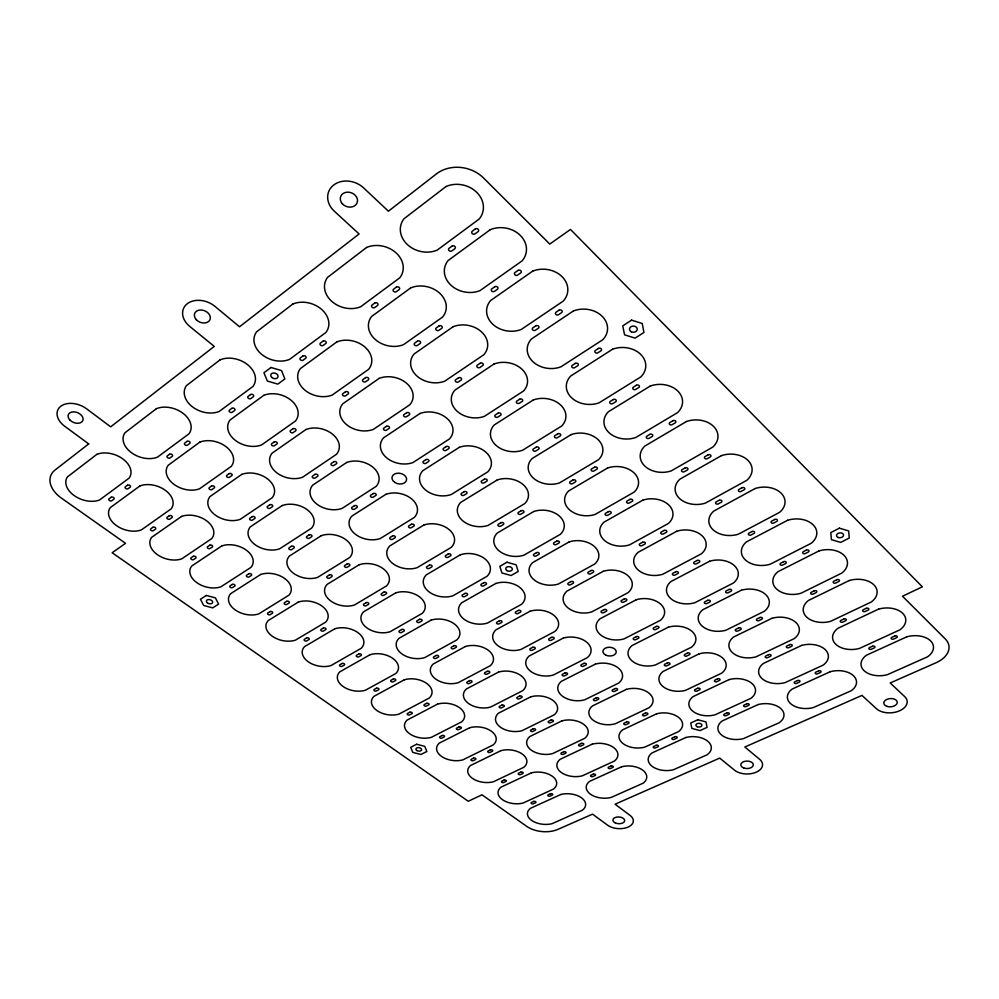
<?xml version="1.0" encoding="UTF-8"?>
<svg xmlns="http://www.w3.org/2000/svg" width="999" height="999" viewBox="0 0 999 999"><rect width="100%" height="100%" fill="white"/><g stroke="black" fill="none" stroke-linecap="round" stroke-linejoin="round"><path stroke-width="1.5" d="M88.699 443.906L55.082 470.005A28.309 18.519 20.3 0 0 61.289 498.014L125.512 543.319L112.163 552.747L468.269 801.273L481.98 794.804L526.823 826.435A22.228 12.762 4.9 0 0 557.892 829.395L592.544 814.135L607.604 825.186A14.548 8.354 3.2 0 0 628.009 827.11A14.548 8.354 3.2 0 0 630.107 815.446L615.072 804.207L719.705 758.091L734.577 770.217A15.485 9.241 -0.1 0 0 756.156 772.215A15.485 9.241 -0.1 0 0 759.677 759.352L744.842 747.015L861.962 695.404L876.523 708.766A16.671 10.202 -4.2 0 0 899.425 710.863A16.671 10.202 -4.2 0 0 904.669 696.578L890.196 682.966L936.026 662.762A26.861 16.946 -5.8 0 0 945.241 638.885L902.497 596.216L922.352 586.838L570.491 229.445L549.75 244.068L483.628 178.072A33.329 28.434 14 0 0 436.376 173.938L388.399 211.201L363.648 187.924A21.691 17.945 21 0 0 333.491 185.19A21.691 17.945 21 0 0 334.378 211.264L359.091 233.953L239.523 326.785L215.022 306.418A20.405 15.222 22.1 0 0 187.113 303.846A20.405 15.222 22.1 0 0 189.835 326.498L214.273 346.403L110.689 426.835L86.601 408.816A19.281 13.062 22.1 0 0 60.614 406.393A19.281 13.062 22.1 0 0 64.71 426.273L88.699 443.906M96.816 454.37L67.37 476.96A21.316 13.986 20.1 0 0 74.126 495.541A21.316 13.986 20.1 0 0 99.563 499.987L129.158 478.084A21.541 14.398 20 0 0 122.79 458.878A21.541 14.398 20 0 0 96.816 454.37M156.368 408.691L124.925 432.804A21.878 15.01 19.9 0 0 131.206 452.522A21.878 15.01 19.9 0 0 157.417 457.18L188.998 433.803A22.128 15.472 19.7 0 0 183.154 413.399A22.128 15.472 19.7 0 0 156.368 408.691M220.067 359.84L186.426 385.639A22.477 16.146 19.5 0 0 192.145 406.618A22.477 16.146 19.5 0 0 219.168 411.476L252.922 386.488A22.752 16.658 19.2 0 0 247.702 364.76A22.752 16.658 19.2 0 0 220.067 359.84M292.807 304.046L256.556 331.855A23.177 17.495 18.7 0 0 261.588 354.295A23.177 17.495 18.7 0 0 289.523 359.403L325.861 332.505A23.464 18.069 18.3 0 0 321.416 309.215A23.464 18.069 18.3 0 0 292.807 304.046M366.533 247.49L327.547 277.397A23.876 18.919 17.5 0 0 331.805 301.386A23.876 18.919 17.5 0 0 360.676 306.743L399.725 277.847A24.188 19.555 16.7 0 0 396.116 252.922A24.188 19.555 16.7 0 0 366.533 247.49M446.004 186.538L403.958 218.793A24.638 20.492 15.2 0 0 407.305 244.493A24.638 20.492 15.2 0 0 437.175 250.125L479.233 218.993A24.987 21.204 13.7 0 0 476.635 192.245A24.987 21.204 13.7 0 0 446.004 186.538M271.016 367.482L263.923 372.739L267.357 381.044L277.797 384.116L284.89 378.933L281.543 370.592L271.016 367.482M111.139 497.302L109.116 498.788A1.736 1.136 19.2 0 0 109.44 500.499A1.736 1.136 19.2 0 0 111.788 500.711L113.811 499.225A1.736 1.136 19.2 0 0 113.486 497.514A1.736 1.136 19.2 0 0 111.139 497.302M127.522 485.227L125.462 486.75A1.748 1.161 19.1 0 0 125.762 488.486A1.748 1.161 19.1 0 0 128.134 488.698L130.195 487.187A1.748 1.161 19.1 0 0 129.895 485.452A1.748 1.161 19.1 0 0 127.522 485.227M169.53 454.283L167.357 455.869A1.773 1.224 18.9 0 0 167.632 457.679A1.773 1.224 18.9 0 0 170.055 457.904L172.215 456.318A1.773 1.224 18.9 0 0 171.953 454.495A1.773 1.224 18.9 0 0 169.53 454.283M187 441.396L184.803 443.019A1.786 1.249 18.8 0 0 185.052 444.867A1.786 1.249 18.8 0 0 187.5 445.092L189.698 443.469A1.798 1.249 18.7 0 0 189.46 441.62A1.798 1.249 18.7 0 0 187 441.396M231.855 408.354L229.545 410.052A1.823 1.311 18.3 0 0 229.758 411.975A1.823 1.311 18.3 0 0 232.268 412.2L234.578 410.502A1.823 1.311 18.3 0 0 234.378 408.579A1.823 1.311 18.3 0 0 231.855 408.354M250.537 394.58L248.189 396.316A1.836 1.336 18.1 0 0 248.376 398.276A1.836 1.336 18.1 0 0 250.911 398.514L253.259 396.778A1.848 1.349 18.1 0 0 253.084 394.817A1.848 1.349 18.1 0 0 250.537 394.58M302.897 356.006L300.412 357.842A1.886 1.424 17.3 0 0 300.537 359.902A1.886 1.424 17.3 0 0 303.147 360.139L305.632 358.304A1.886 1.424 17.3 0 0 305.507 356.243A1.886 1.424 17.3 0 0 302.897 356.006M323.002 341.196L320.467 343.057A1.898 1.449 16.9 0 0 320.567 345.154A1.898 1.449 16.9 0 0 323.201 345.392L325.736 343.531A1.898 1.461 16.9 0 0 325.637 341.433A1.898 1.461 16.9 0 0 323.002 341.196M374.737 303.072L372.078 305.032A1.936 1.536 15.7 0 0 372.115 307.242A1.936 1.536 15.7 0 0 374.812 307.48L377.485 305.519A1.936 1.536 15.7 0 0 377.447 303.309A1.936 1.536 15.7 0 0 374.737 303.072M396.353 287.15L393.618 289.161A1.961 1.573 15.1 0 0 393.631 291.408A1.961 1.573 15.1 0 0 396.366 291.646L399.088 289.648A1.961 1.573 15 0 0 399.088 287.387A1.961 1.573 15 0 0 396.353 287.15M452.01 246.141L449.138 248.252A1.998 1.661 13 0 0 449.075 250.612A1.998 1.661 13 0 0 451.885 250.861L454.757 248.751A2.01 1.661 12.9 0 0 454.82 246.391A2.01 1.661 12.9 0 0 452.01 246.141M475.287 228.996L472.34 231.156A2.023 1.698 11.9 0 0 472.252 233.566A2.023 1.698 11.9 0 0 475.087 233.816L478.034 231.656A2.023 1.698 11.7 0 0 478.121 229.246A2.023 1.698 11.7 0 0 475.287 228.996M139.897 485.951L110.252 507.642A20.792 13.611 18.4 0 0 116.396 525.561A20.792 13.611 18.4 0 0 141.371 529.907L171.141 508.866A21.016 14.011 18.3 0 0 165.384 490.347A21.016 14.011 18.3 0 0 139.897 485.951M199.812 442.132L168.194 465.259A21.341 14.598 18 0 0 173.851 484.253A21.341 14.598 18 0 0 199.563 488.786L231.293 466.358A21.591 15.035 17.7 0 0 226.074 446.715A21.591 15.035 17.7 0 0 199.812 442.132M263.811 395.317L230.02 420.03A21.928 15.672 17.3 0 0 235.115 440.209A21.928 15.672 17.3 0 0 261.601 444.942L295.492 421.004A22.19 16.159 16.9 0 0 290.896 400.099A22.19 16.159 16.9 0 0 263.811 395.317M336.813 341.933L300.449 368.519A22.602 16.946 16.1 0 0 304.832 390.085A22.602 16.946 16.1 0 0 332.205 395.055L368.631 369.318A22.877 17.495 15.4 0 0 364.822 346.953A22.877 17.495 15.4 0 0 336.813 341.933M410.701 287.887L371.64 316.458A23.289 18.282 14.3 0 0 375.237 339.46A23.289 18.282 14.3 0 0 403.509 344.667L442.582 317.058A23.601 18.881 13.2 0 0 439.647 293.157A23.601 18.881 13.2 0 0 410.701 287.887M490.222 229.72L448.151 260.489A24.063 19.743 11.3 0 0 450.849 285.102A24.063 19.743 11.3 0 0 480.057 290.584L522.102 260.876A24.413 20.405 9.5 0 0 520.167 235.264A24.413 20.405 9.5 0 0 490.222 229.72M152.847 527.335L150.812 528.771A1.686 1.111 17.6 0 0 151.086 530.407A1.686 1.111 17.6 0 0 153.396 530.619L155.432 529.195A1.686 1.111 17.6 0 0 155.17 527.547A1.686 1.111 17.6 0 0 152.847 527.335M169.331 515.734L167.258 517.195A1.698 1.124 17.5 0 0 167.52 518.868A1.698 1.124 17.5 0 0 169.842 519.08L171.928 517.632A1.698 1.136 17.5 0 0 171.666 515.946A1.698 1.136 17.5 0 0 169.331 515.734M211.563 486.026L209.39 487.549A1.736 1.186 17 0 0 209.615 489.298A1.736 1.186 17 0 0 212 489.51L214.173 487.987A1.736 1.186 17 0 0 213.961 486.238A1.736 1.186 17 0 0 211.563 486.026M229.133 473.663L226.91 475.224A1.748 1.211 16.8 0 0 227.11 476.998A1.748 1.211 16.8 0 0 229.52 477.21L231.743 475.661A1.748 1.211 16.8 0 0 231.543 473.888A1.748 1.211 16.8 0 0 229.133 473.663M274.176 441.97L271.865 443.606A1.786 1.274 16.2 0 0 272.015 445.454A1.786 1.274 16.2 0 0 274.475 445.679L276.798 444.056A1.786 1.274 16.1 0 0 276.648 442.195A1.786 1.274 16.1 0 0 274.176 441.97M292.932 428.771L290.572 430.432A1.798 1.299 15.9 0 0 290.697 432.317A1.798 1.299 15.9 0 0 293.194 432.555L295.554 430.894A1.798 1.299 15.8 0 0 295.429 428.996A1.798 1.299 15.8 0 0 292.932 428.771M345.442 391.833L342.957 393.581A1.836 1.374 14.8 0 0 343.019 395.567A1.836 1.374 14.8 0 0 345.579 395.791L348.077 394.043A1.836 1.374 14.7 0 0 348.002 392.058A1.836 1.374 14.7 0 0 345.442 391.833M365.597 377.647L363.062 379.433A1.848 1.399 14.3 0 0 363.112 381.456A1.848 1.399 14.3 0 0 365.696 381.68L368.231 379.895A1.861 1.411 14.2 0 0 368.194 377.884A1.861 1.411 14.2 0 0 365.597 377.647M417.432 341.183L414.76 343.069A1.898 1.486 12.7 0 0 414.735 345.179A1.898 1.486 12.7 0 0 417.395 345.417L420.067 343.544A1.898 1.486 12.6 0 0 420.079 341.421A1.898 1.486 12.6 0 0 417.432 341.183M439.048 325.961L436.326 327.884A1.911 1.511 11.9 0 0 436.288 330.045A1.911 1.511 11.9 0 0 438.961 330.282L441.695 328.371A1.911 1.511 11.8 0 0 441.733 326.211A1.911 1.511 11.8 0 0 439.048 325.961M494.73 286.8L491.858 288.811A1.961 1.598 9.4 0 0 491.733 291.071A1.961 1.598 9.4 0 0 494.493 291.321L497.365 289.31A1.961 1.598 9.2 0 0 497.49 287.038A1.961 1.598 9.2 0 0 494.73 286.8M517.994 270.429L515.059 272.49A1.973 1.636 8.1 0 0 514.91 274.8A1.973 1.636 8.1 0 0 517.694 275.05L520.629 272.989A1.986 1.636 7.9 0 0 520.779 270.679A1.986 1.636 7.9 0 0 517.994 270.429M181.518 516.458L151.698 537.287A20.317 13.249 16.9 0 0 157.28 554.582A20.317 13.249 16.9 0 0 181.793 558.828L211.726 538.598A20.542 13.636 16.6 0 0 206.531 520.754A20.542 13.636 16.6 0 0 181.518 516.458M241.733 474.4L209.965 496.59A20.854 14.186 16.2 0 0 215.047 514.897A20.854 14.186 16.2 0 0 240.26 519.318L272.128 497.789A21.091 14.598 15.8 0 0 267.495 478.858A21.091 14.598 15.8 0 0 241.733 474.4M305.981 429.508L272.065 453.196A21.429 15.21 15.2 0 0 276.561 472.627A21.429 15.21 15.2 0 0 302.547 477.235L336.526 454.27A21.678 15.672 14.7 0 0 332.53 434.178A21.678 15.672 14.7 0 0 305.981 429.508M379.17 378.384L342.719 403.846A22.09 16.409 13.7 0 0 346.503 424.575A22.09 16.409 13.7 0 0 373.326 429.408L409.815 404.757A22.365 16.921 12.8 0 0 406.605 383.279A22.365 16.921 12.8 0 0 379.17 378.384M453.146 326.71L414.048 354.021A22.777 17.645 11.4 0 0 417.033 376.111A22.777 17.645 11.4 0 0 444.717 381.181L483.816 354.757A23.089 18.207 10.2 0 0 481.481 331.83A23.089 18.207 10.2 0 0 453.146 326.71M532.642 271.166L490.609 300.537A23.551 19.006 8 0 0 492.682 324.138A23.551 19.006 8 0 0 521.266 329.458L563.261 301.086A23.901 19.605 6.1 0 0 561.95 276.548A23.901 19.605 6.1 0 0 532.642 271.166M193.194 556.368L191.134 557.754A1.648 1.074 16.1 0 0 191.358 559.34A1.648 1.074 16.1 0 0 193.631 559.552L195.692 558.166A1.648 1.074 16 0 0 195.467 556.58A1.648 1.074 16 0 0 193.194 556.368M209.753 545.229L207.667 546.628A1.661 1.099 15.9 0 0 207.879 548.239A1.661 1.099 15.9 0 0 210.165 548.451L212.263 547.052A1.661 1.099 15.8 0 0 212.05 545.442A1.661 1.099 15.8 0 0 209.753 545.229M252.173 516.683L250 518.144A1.698 1.149 15.3 0 0 250.162 519.83A1.698 1.149 15.3 0 0 252.51 520.042L254.695 518.581A1.698 1.149 15.3 0 0 254.52 516.895A1.698 1.149 15.3 0 0 252.173 516.683M269.805 504.82L267.582 506.318A1.711 1.174 15 0 0 267.732 508.016A1.711 1.174 15 0 0 270.105 508.241L272.327 506.743A1.711 1.174 15 0 0 272.178 505.032A1.711 1.174 15 0 0 269.805 504.82M315.01 474.4L312.687 475.974A1.748 1.236 14.2 0 0 312.787 477.747A1.748 1.236 14.2 0 0 315.209 477.972L317.532 476.411A1.748 1.236 14.1 0 0 317.445 474.625A1.748 1.236 14.1 0 0 315.01 474.4M333.816 461.75L331.443 463.349A1.761 1.261 13.8 0 0 331.531 465.159A1.761 1.261 13.8 0 0 333.978 465.384L336.351 463.786A1.761 1.261 13.7 0 0 336.263 461.975A1.761 1.261 13.7 0 0 333.816 461.75M386.438 426.348L383.941 428.022A1.798 1.336 12.4 0 0 383.966 429.92A1.798 1.336 12.4 0 0 386.476 430.157L388.973 428.471A1.798 1.336 12.4 0 0 388.961 426.573A1.798 1.336 12.4 0 0 386.438 426.348M406.63 412.762L404.083 414.473A1.811 1.361 11.8 0 0 404.083 416.408A1.811 1.361 11.8 0 0 406.618 416.633L409.165 414.935A1.811 1.361 11.7 0 0 409.165 412.987A1.811 1.361 11.7 0 0 406.63 412.762M458.504 377.859L455.819 379.657A1.848 1.424 10 0 0 455.756 381.68A1.848 1.424 10 0 0 458.366 381.918L461.038 380.132A1.861 1.436 9.9 0 0 461.101 378.097A1.861 1.436 9.9 0 0 458.504 377.859M480.132 363.299L477.397 365.135A1.873 1.461 9.1 0 0 477.31 367.207A1.873 1.461 9.1 0 0 479.945 367.445L482.667 365.609A1.873 1.461 9 0 0 482.767 363.536A1.873 1.461 9 0 0 480.132 363.299M535.776 325.861L532.904 327.797A1.923 1.536 6.4 0 0 532.742 329.957A1.923 1.536 6.4 0 0 535.439 330.207L538.311 328.271A1.923 1.536 6.3 0 0 538.486 326.099A1.923 1.536 6.3 0 0 535.776 325.861M559.003 310.227L556.081 312.2A1.936 1.573 5.1 0 0 555.881 314.41A1.936 1.573 5.1 0 0 558.616 314.66L561.538 312.687A1.936 1.573 4.9 0 0 561.738 310.477A1.936 1.573 4.9 0 0 559.003 310.227M221.741 545.953L191.783 565.971A19.88 12.887 15.4 0 0 196.828 582.667A19.88 12.887 15.4 0 0 220.904 586.813L250.961 567.37A20.092 13.249 15 0 0 246.303 550.137A20.092 13.249 15 0 0 221.741 545.953M282.205 505.544L250.324 526.86A20.405 13.774 14.5 0 0 254.857 544.517A20.405 13.774 14.5 0 0 279.608 548.826L311.576 528.146A20.629 14.173 14 0 0 307.48 509.915A20.629 14.173 14 0 0 282.205 505.544M346.653 462.487L312.65 485.214A20.967 14.748 13.3 0 0 316.583 503.921A20.967 14.748 13.3 0 0 342.07 508.416L376.123 486.388A21.216 15.172 12.6 0 0 372.689 467.033A21.216 15.172 12.6 0 0 346.653 462.487M419.967 413.499L383.466 437.887A21.616 15.872 11.5 0 0 386.675 457.829A21.616 15.872 11.5 0 0 412.974 462.549L449.5 438.923A21.903 16.346 10.5 0 0 446.853 418.269A21.903 16.346 10.5 0 0 419.967 413.499M493.968 364.048L454.87 390.172A22.303 17.033 9 0 0 457.292 411.401A22.303 17.033 9 0 0 484.415 416.333L523.488 391.046A22.627 17.545 7.6 0 0 521.728 369.031A22.627 17.545 7.6 0 0 493.968 364.048M573.389 310.976L531.406 339.023A23.089 18.282 5.4 0 0 532.904 361.675A23.089 18.282 5.4 0 0 560.901 366.845L602.822 339.722A23.452 18.831 3.4 0 0 602.072 316.208A23.452 18.831 3.4 0 0 573.389 310.976M206.331 595.454L200.449 599.263L203.659 605.469L212.7 607.879L218.594 604.12L215.434 597.889L206.331 595.454M631.605 320.142L622.764 325.861L624.562 334.84L635.102 338.124L643.93 332.492L642.232 323.476L631.605 320.142M232.218 584.465L230.157 585.789A1.623 1.049 14.6 0 0 230.332 587.325A1.623 1.049 14.6 0 0 232.567 587.537L234.628 586.213A1.623 1.049 14.6 0 0 234.453 584.677A1.623 1.049 14.6 0 0 232.218 584.465M248.851 573.751L246.753 575.099A1.636 1.061 14.4 0 0 246.915 576.66A1.636 1.061 14.4 0 0 249.176 576.86L251.273 575.511A1.636 1.074 14.3 0 0 251.111 573.963A1.636 1.074 14.3 0 0 248.851 573.751M291.421 546.316L289.235 547.727A1.661 1.124 13.6 0 0 289.36 549.35A1.661 1.124 13.6 0 0 291.671 549.562L293.856 548.151A1.661 1.124 13.6 0 0 293.731 546.528A1.661 1.124 13.6 0 0 291.421 546.316M309.116 534.915L306.88 536.351A1.673 1.136 13.3 0 0 306.993 537.999A1.673 1.136 13.3 0 0 309.315 538.211L311.551 536.788A1.673 1.149 13.3 0 0 311.438 535.127A1.673 1.149 13.3 0 0 309.116 534.915M354.433 505.719L352.098 507.217A1.711 1.199 12.3 0 0 352.16 508.941A1.711 1.199 12.3 0 0 354.533 509.153L356.868 507.654A1.711 1.199 12.3 0 0 356.818 505.931A1.711 1.199 12.3 0 0 354.433 505.719M373.276 493.581L370.891 495.104A1.723 1.224 11.8 0 0 370.929 496.853A1.723 1.224 11.8 0 0 373.339 497.077L375.711 495.541A1.723 1.224 11.8 0 0 375.686 493.793A1.723 1.224 11.8 0 0 373.276 493.581M425.974 459.615L423.476 461.226A1.761 1.286 10.3 0 0 423.451 463.061A1.761 1.286 10.3 0 0 425.911 463.286L428.421 461.675A1.761 1.286 10.3 0 0 428.446 459.84A1.761 1.286 10.3 0 0 425.974 459.615M446.166 446.603L443.631 448.239A1.773 1.311 9.7 0 0 443.581 450.112A1.773 1.311 9.7 0 0 446.066 450.337L448.613 448.701A1.773 1.311 9.6 0 0 448.676 446.828A1.773 1.311 9.6 0 0 446.166 446.603M498.051 413.174L495.379 414.897A1.823 1.374 7.7 0 0 495.267 416.845A1.823 1.374 7.7 0 0 497.827 417.082L500.499 415.359A1.823 1.386 7.6 0 0 500.611 413.411A1.823 1.386 7.6 0 0 498.051 413.174M519.667 399.25L516.945 400.999A1.836 1.411 6.8 0 0 516.808 402.984A1.836 1.411 6.8 0 0 519.38 403.221L522.115 401.473A1.836 1.411 6.7 0 0 522.252 399.475A1.836 1.411 6.7 0 0 519.667 399.25M575.249 363.436L572.377 365.284A1.886 1.474 4 0 0 572.177 367.357A1.886 1.474 4 0 0 574.825 367.595L577.684 365.759A1.886 1.486 3.9 0 0 577.897 363.673A1.886 1.486 3.9 0 0 575.249 363.436M598.438 348.489L595.516 350.374A1.898 1.511 2.7 0 0 595.267 352.497A1.898 1.511 2.7 0 0 597.951 352.734L600.874 350.849A1.911 1.511 2.6 0 0 601.123 348.726A1.911 1.511 2.6 0 0 598.438 348.489M260.664 574.475L230.569 593.731A19.468 12.537 13.9 0 0 235.115 609.852A19.468 12.537 13.9 0 0 258.766 613.898L288.923 595.192A19.68 12.875 13.5 0 0 284.777 578.571A19.68 12.875 13.5 0 0 260.664 574.475M321.316 535.651L289.335 556.118A19.992 13.374 12.9 0 0 293.356 573.164A19.992 13.374 12.9 0 0 317.657 577.372L349.7 557.492A20.217 13.749 12.4 0 0 346.129 539.91A20.217 13.749 12.4 0 0 321.316 535.651M385.901 494.318L351.835 516.121A20.542 14.286 11.5 0 0 355.257 534.153A20.542 14.286 11.5 0 0 380.257 538.548L414.36 517.395A20.792 14.698 10.8 0 0 411.438 498.751A20.792 14.698 10.8 0 0 385.901 494.318M459.278 447.34L422.764 470.716A21.191 15.347 9.5 0 0 425.449 489.922A21.191 15.347 9.5 0 0 451.248 494.517L487.762 471.865A21.479 15.784 8.5 0 0 485.651 451.985A21.479 15.784 8.5 0 0 459.278 447.34M533.266 399.987L494.193 425A21.878 16.421 6.9 0 0 496.078 445.417A21.878 16.421 6.9 0 0 522.664 450.212L561.7 425.999A22.203 16.908 5.5 0 0 560.464 404.845A22.203 16.908 5.5 0 0 533.266 399.987M612.562 349.238L570.666 376.061A22.677 17.582 3.2 0 0 571.628 397.802A22.677 17.582 3.2 0 0 599.05 402.834L640.871 376.885A23.039 18.082 1.4 0 0 640.634 354.32A23.039 18.082 1.4 0 0 612.562 349.238M269.992 611.663L267.919 612.936A1.586 1.024 13.2 0 0 268.057 614.422A1.586 1.024 13.2 0 0 270.267 614.622L272.327 613.349A1.586 1.024 13.2 0 0 272.19 611.863A1.586 1.024 13.2 0 0 269.992 611.663M286.676 601.348L284.578 602.647A1.598 1.036 12.9 0 0 284.703 604.158A1.598 1.036 12.9 0 0 286.925 604.358L289.023 603.059A1.598 1.036 12.9 0 0 288.898 601.56A1.598 1.036 12.9 0 0 286.676 601.348M329.383 574.974L327.185 576.323A1.623 1.086 12.1 0 0 327.26 577.884A1.623 1.086 12.1 0 0 329.533 578.096L331.73 576.748A1.623 1.086 12.1 0 0 331.656 575.174A1.623 1.086 12.1 0 0 329.383 574.974M347.103 564.023L344.867 565.397A1.636 1.111 11.7 0 0 344.93 566.982A1.636 1.111 11.7 0 0 347.227 567.195L349.463 565.821A1.636 1.111 11.7 0 0 349.4 564.223A1.636 1.111 11.7 0 0 347.103 564.023M392.507 535.963L390.172 537.412A1.673 1.161 10.6 0 0 390.184 539.06A1.673 1.161 10.6 0 0 392.532 539.273L394.867 537.837A1.673 1.161 10.6 0 0 394.855 536.176A1.673 1.161 10.6 0 0 392.507 535.963M411.376 524.313L408.991 525.774A1.686 1.186 10.1 0 0 408.991 527.46A1.686 1.186 10.1 0 0 411.351 527.672L413.736 526.211A1.686 1.186 10 0 0 413.748 524.525A1.686 1.186 10 0 0 411.376 524.313M464.11 491.733L461.613 493.269A1.723 1.249 8.5 0 0 461.538 495.029A1.723 1.249 8.5 0 0 463.973 495.254L466.471 493.718A1.723 1.249 8.4 0 0 466.545 491.945A1.723 1.249 8.4 0 0 464.11 491.733M484.315 479.245L481.768 480.819A1.748 1.261 7.8 0 0 481.668 482.604A1.748 1.261 7.8 0 0 484.128 482.829L486.675 481.268A1.748 1.274 7.7 0 0 486.763 479.47A1.748 1.274 7.7 0 0 484.315 479.245M536.163 447.202L533.491 448.863A1.786 1.324 5.8 0 0 533.341 450.736A1.786 1.324 5.8 0 0 535.851 450.961L538.523 449.313A1.786 1.336 5.7 0 0 538.673 447.44A1.786 1.336 5.7 0 0 536.163 447.202M557.754 433.866L555.032 435.552A1.798 1.349 4.8 0 0 554.857 437.45A1.798 1.349 4.8 0 0 557.392 437.687L560.114 436.014A1.798 1.361 4.7 0 0 560.302 434.09A1.798 1.361 4.7 0 0 557.754 433.866M613.236 399.588L610.377 401.348A1.848 1.424 2.1 0 0 610.127 403.346A1.848 1.424 2.1 0 0 612.724 403.584L615.584 401.823A1.848 1.424 2 0 0 615.846 399.825A1.848 1.424 2 0 0 613.236 399.588M636.363 385.289L633.453 387.1A1.873 1.449 0.9 0 0 633.166 389.135A1.873 1.449 0.9 0 0 635.801 389.36L638.711 387.575A1.873 1.449 0.7 0 0 638.998 385.527A1.873 1.449 0.7 0 0 636.363 385.289M298.314 602.072L268.132 620.604A19.093 12.188 12.6 0 0 272.203 636.188A19.093 12.188 12.6 0 0 295.442 640.147L325.686 622.14A19.306 12.512 12.1 0 0 322.015 606.081A19.306 12.512 12.1 0 0 298.314 602.072M359.128 564.747L327.073 584.427A19.605 12.987 11.4 0 0 330.607 600.874A19.605 12.987 11.4 0 0 354.483 604.994L386.576 585.876A19.83 13.337 10.9 0 0 383.491 568.906A19.83 13.337 10.9 0 0 359.128 564.747M423.801 525.049L389.697 545.991A20.155 13.836 9.9 0 0 392.619 563.386A20.155 13.836 9.9 0 0 417.17 567.657L451.298 547.34A20.405 14.223 9.1 0 0 448.863 529.37A20.405 14.223 9.1 0 0 423.801 525.049M497.202 479.982L460.689 502.41A20.804 14.835 7.8 0 0 462.874 520.904A20.804 14.835 7.8 0 0 488.186 525.374L524.687 503.646A21.079 15.247 6.7 0 0 523.064 484.515A21.079 15.247 6.7 0 0 497.202 479.982M571.116 434.615L532.092 458.566A21.491 15.834 5.1 0 0 533.491 478.209A21.491 15.834 5.1 0 0 559.552 482.892L598.526 459.677A21.816 16.284 3.7 0 0 597.777 439.348A21.816 16.284 3.7 0 0 571.116 434.615M650.249 386.051L608.453 411.7A22.29 16.908 1.5 0 0 608.928 432.604A22.29 16.908 1.5 0 0 635.789 437.5L677.497 412.662A22.652 17.37 -0.3 0 0 677.747 390.996A22.652 17.37 -0.3 0 0 650.249 386.051M306.581 637.999L304.508 639.235A1.561 0.987 11.9 0 0 304.608 640.659A1.561 0.987 11.9 0 0 306.768 640.859L308.841 639.635A1.561 0.987 11.9 0 0 308.753 638.211A1.561 0.987 11.9 0 0 306.581 637.999M323.314 628.084L321.203 629.333A1.573 1.011 11.6 0 0 321.291 630.781A1.573 1.011 11.6 0 0 323.476 630.981L325.587 629.732A1.573 1.011 11.5 0 0 325.499 628.284A1.573 1.011 11.5 0 0 323.314 628.084M366.096 602.697L363.898 603.995A1.598 1.049 10.7 0 0 363.948 605.506A1.598 1.049 10.7 0 0 366.183 605.719L368.381 604.42A1.598 1.061 10.6 0 0 368.344 602.909A1.598 1.061 10.6 0 0 366.096 602.697M383.853 592.17L381.618 593.493A1.611 1.074 10.3 0 0 381.643 595.017A1.611 1.074 10.3 0 0 383.903 595.229L386.138 593.906A1.611 1.074 10.2 0 0 386.113 592.37A1.611 1.074 10.2 0 0 383.853 592.17M429.308 565.209L426.973 566.583A1.648 1.124 9.1 0 0 426.948 568.181A1.648 1.124 9.1 0 0 429.258 568.394L431.593 567.02A1.648 1.124 9 0 0 431.618 565.422A1.648 1.124 9 0 0 429.308 565.209M448.189 554.008L445.816 555.419A1.661 1.149 8.5 0 0 445.766 557.042A1.661 1.149 8.5 0 0 448.089 557.255L450.474 555.844A1.661 1.149 8.5 0 0 450.524 554.22A1.661 1.149 8.5 0 0 448.189 554.008M500.924 522.727L498.426 524.2A1.698 1.199 6.9 0 0 498.326 525.899A1.698 1.199 6.9 0 0 500.711 526.123L503.209 524.637A1.698 1.199 6.8 0 0 503.321 522.939A1.698 1.199 6.8 0 0 500.924 522.727M521.116 510.751L518.581 512.25A1.711 1.224 6.2 0 0 518.444 513.986A1.711 1.224 6.2 0 0 520.854 514.198L523.401 512.699A1.711 1.224 6.1 0 0 523.538 510.964A1.711 1.224 6.1 0 0 521.116 510.751M572.914 480.019L570.242 481.605A1.748 1.286 4.1 0 0 570.054 483.404A1.748 1.286 4.1 0 0 572.514 483.628L575.187 482.055A1.761 1.286 4 0 0 575.387 480.244A1.761 1.286 4 0 0 572.914 480.019M594.467 467.245L591.745 468.856A1.773 1.311 3.2 0 0 591.533 470.679A1.773 1.311 3.2 0 0 594.018 470.916L596.74 469.305A1.773 1.311 3.1 0 0 596.965 467.47A1.773 1.311 3.1 0 0 594.467 467.245M649.825 434.403L646.965 436.101A1.823 1.361 0.6 0 0 646.678 438.012A1.823 1.361 0.6 0 0 649.238 438.249L652.085 436.563A1.823 1.374 0.5 0 0 652.384 434.64A1.823 1.374 0.5 0 0 649.825 434.403M672.889 420.729L669.979 422.452A1.836 1.386 -0.6 0 0 669.655 424.4A1.836 1.386 -0.6 0 0 672.24 424.637L675.137 422.914A1.848 1.399 -0.7 0 0 675.474 420.954A1.848 1.399 -0.7 0 0 672.889 420.729M334.777 628.796L304.52 646.64A18.744 11.851 11.3 0 0 308.142 661.7A18.744 11.851 11.3 0 0 330.981 665.571L361.288 648.239A18.944 12.15 10.9 0 0 358.067 632.717A18.944 12.15 10.9 0 0 334.777 628.796M395.691 592.894L363.586 611.813A19.243 12.6 10.1 0 0 366.67 627.709A19.243 12.6 10.1 0 0 390.134 631.73L422.265 613.349A19.468 12.925 9.5 0 0 419.63 596.952A19.468 12.925 9.5 0 0 395.691 592.894M460.427 554.745L426.298 574.862A19.793 13.412 8.5 0 0 428.771 591.645A19.793 13.412 8.5 0 0 452.872 595.829L487.012 576.298A20.042 13.761 7.7 0 0 485.027 558.965A20.042 13.761 7.7 0 0 460.427 554.745M533.803 511.488L497.315 533.004A20.442 14.336 6.2 0 0 499.038 550.836A20.442 14.336 6.2 0 0 523.876 555.194L560.339 534.328A20.717 14.723 5.2 0 0 559.178 515.909A20.717 14.723 5.2 0 0 533.803 511.488M607.604 467.994L568.656 490.946A21.129 15.272 3.5 0 0 569.592 509.865A21.129 15.272 3.5 0 0 595.154 514.423L634.04 492.17A21.454 15.684 2.2 0 0 633.753 472.602A21.454 15.684 2.2 0 0 607.604 467.994M686.513 421.478L644.842 446.041A21.928 16.259 0.1 0 0 644.867 466.133A21.928 16.259 0.1 0 0 671.203 470.904L712.762 447.115A22.303 16.696 -1.5 0 0 713.461 426.298A22.303 16.696 -1.5 0 0 686.513 421.478M506.98 562.237L499.837 566.333L501.91 572.964L511.051 575.524L518.181 571.49L516.183 564.835L506.98 562.237M342.033 663.523L339.947 664.71A1.523 0.962 10.7 0 0 340.022 666.096A1.523 0.962 10.7 0 0 342.158 666.296L344.23 665.109A1.523 0.962 10.7 0 0 344.168 663.723A1.523 0.962 10.7 0 0 342.033 663.523M358.791 653.97L356.68 655.169A1.536 0.974 10.3 0 0 356.73 656.58A1.536 0.974 10.3 0 0 358.891 656.78L361.001 655.581A1.536 0.987 10.3 0 0 360.951 654.17A1.536 0.987 10.3 0 0 358.791 653.97M401.648 629.532L399.45 630.794A1.573 1.024 9.4 0 0 399.45 632.255A1.573 1.024 9.4 0 0 401.66 632.454L403.858 631.206A1.573 1.024 9.3 0 0 403.858 629.745A1.573 1.024 9.3 0 0 401.648 629.532M419.43 619.405L417.195 620.679A1.586 1.036 8.9 0 0 417.17 622.165A1.586 1.036 8.9 0 0 419.393 622.365L421.628 621.091A1.586 1.036 8.9 0 0 421.653 619.605A1.586 1.036 8.9 0 0 419.43 619.405M464.91 593.481L462.574 594.805A1.611 1.086 7.7 0 0 462.5 596.353A1.611 1.086 7.7 0 0 464.772 596.565L467.107 595.229A1.611 1.086 7.6 0 0 467.182 593.693A1.611 1.086 7.6 0 0 464.91 593.481M483.791 582.717L481.406 584.065A1.623 1.111 7.2 0 0 481.318 585.639A1.623 1.111 7.2 0 0 483.616 585.851L485.989 584.49A1.623 1.111 7.1 0 0 486.076 582.929A1.623 1.111 7.1 0 0 483.791 582.717M536.5 552.672L534.003 554.095A1.673 1.161 5.4 0 0 533.853 555.719A1.673 1.161 5.4 0 0 536.201 555.943L538.698 554.52A1.673 1.161 5.4 0 0 538.848 552.884A1.673 1.161 5.4 0 0 536.5 552.672M556.668 541.171L554.12 542.619A1.686 1.186 4.7 0 0 553.958 544.28A1.686 1.186 4.7 0 0 556.331 544.492L558.866 543.056A1.686 1.186 4.6 0 0 559.04 541.383A1.686 1.186 4.6 0 0 556.668 541.171M608.366 511.688L605.706 513.211A1.723 1.236 2.7 0 0 605.481 514.947A1.723 1.236 2.7 0 0 607.904 515.159L610.564 513.648A1.723 1.236 2.6 0 0 610.801 511.913A1.723 1.236 2.6 0 0 608.366 511.688M629.882 499.425L627.172 500.974A1.748 1.261 1.8 0 0 626.91 502.734A1.748 1.261 1.8 0 0 629.358 502.959L632.067 501.423A1.748 1.261 1.7 0 0 632.33 499.65A1.748 1.261 1.7 0 0 629.882 499.425M685.077 467.969L682.23 469.58A1.786 1.311 -0.6 0 0 681.905 471.428A1.786 1.311 -0.6 0 0 684.415 471.653L687.262 470.042A1.798 1.311 -0.8 0 0 687.587 468.194A1.798 1.311 -0.8 0 0 685.077 467.969M708.066 454.857L705.169 456.506A1.811 1.336 -1.7 0 0 704.807 458.391A1.811 1.336 -1.7 0 0 707.342 458.616L710.239 456.968A1.811 1.336 -1.9 0 0 710.601 455.094A1.811 1.336 -1.9 0 0 708.066 454.857M370.092 654.695L339.772 671.865A18.419 11.513 10.2 0 0 342.982 686.438A18.419 11.513 10.2 0 0 365.447 690.234L395.791 673.526A18.619 11.801 9.7 0 0 392.982 658.516A18.619 11.801 9.7 0 0 370.092 654.695M431.093 620.129L398.951 638.349A18.919 12.225 8.8 0 0 401.61 653.696A18.919 12.225 8.8 0 0 424.662 657.629L456.818 639.934A19.131 12.537 8.2 0 0 454.595 624.1A19.131 12.537 8.2 0 0 431.093 620.129M495.829 583.453L461.7 602.784A19.456 12.987 7.2 0 0 463.748 618.993A19.456 12.987 7.2 0 0 487.425 623.076L521.54 604.308A19.705 13.324 6.3 0 0 519.992 587.587A19.705 13.324 6.3 0 0 495.829 583.453M569.155 541.908L532.692 562.562A20.105 13.849 4.9 0 0 533.99 579.757A20.105 13.849 4.9 0 0 558.379 584.028L594.792 563.985A20.38 14.211 3.9 0 0 594.055 546.216A20.38 14.211 3.9 0 0 569.155 541.908M642.807 500.174L603.945 522.202A20.792 14.723 2.3 0 0 604.445 540.422A20.792 14.723 2.3 0 0 629.532 544.867L668.319 523.513A21.116 15.11 1 0 0 668.443 504.67A21.116 15.11 1 0 0 642.807 500.174M721.465 455.619L679.932 479.145A21.591 15.647 -1 0 0 679.532 498.489A21.591 15.647 -1 0 0 705.356 503.121L746.765 480.332A21.953 16.046 -2.6 0 0 747.876 460.302A21.953 16.046 -2.6 0 0 721.465 455.619M376.398 688.274L374.325 689.41A1.498 0.937 9.6 0 0 374.35 690.746A1.498 0.937 9.6 0 0 376.448 690.946L378.534 689.809A1.498 0.937 9.5 0 0 378.509 688.473A1.498 0.937 9.5 0 0 376.398 688.274M393.194 679.058L391.071 680.219A1.511 0.949 9.2 0 0 391.084 681.58A1.511 0.949 9.2 0 0 393.206 681.78L395.329 680.619A1.511 0.949 9.2 0 0 395.317 679.258A1.511 0.949 9.2 0 0 393.194 679.058M436.088 655.531L433.878 656.743A1.548 0.987 8.2 0 0 433.853 658.154A1.548 0.987 8.2 0 0 436.014 658.353L438.224 657.155A1.548 0.999 8.1 0 0 438.261 655.744A1.548 0.999 8.1 0 0 436.088 655.531M453.871 645.779L451.635 647.015A1.561 1.011 7.7 0 0 451.585 648.438A1.561 1.011 7.7 0 0 453.771 648.638L456.006 647.414A1.561 1.011 7.7 0 0 456.056 645.991A1.561 1.011 7.7 0 0 453.871 645.779M499.35 620.841L497.015 622.115A1.586 1.049 6.5 0 0 496.915 623.601A1.586 1.049 6.5 0 0 499.15 623.813L501.486 622.539A1.586 1.049 6.4 0 0 501.585 621.041A1.586 1.049 6.4 0 0 499.35 620.841M518.219 610.489L515.846 611.788A1.598 1.074 5.9 0 0 515.721 613.299A1.598 1.074 5.9 0 0 517.981 613.511L520.354 612.212A1.598 1.074 5.8 0 0 520.479 610.701A1.598 1.074 5.8 0 0 518.219 610.489M570.879 581.605L568.381 582.979A1.636 1.124 4.2 0 0 568.206 584.552A1.636 1.124 4.2 0 0 570.516 584.765L573.001 583.404A1.648 1.124 4.1 0 0 573.189 581.818A1.648 1.124 4.1 0 0 570.879 581.605M591.008 570.566L588.473 571.952A1.661 1.136 3.5 0 0 588.274 573.563A1.661 1.136 3.5 0 0 590.609 573.776L593.144 572.39A1.661 1.149 3.4 0 0 593.344 570.779A1.661 1.149 3.4 0 0 591.008 570.566M642.607 542.27L639.959 543.718A1.698 1.186 1.6 0 0 639.697 545.392A1.698 1.186 1.6 0 0 642.082 545.616L644.73 544.155A1.698 1.199 1.5 0 0 645.004 542.482A1.698 1.199 1.5 0 0 642.607 542.27M664.06 530.494L661.363 531.98A1.711 1.211 0.7 0 0 661.063 533.678A1.711 1.211 0.7 0 0 663.473 533.903L666.183 532.417A1.723 1.211 0.6 0 0 666.47 530.719A1.723 1.211 0.6 0 0 664.06 530.494M719.08 500.324L716.246 501.873A1.761 1.261 -1.6 0 0 715.883 503.646A1.761 1.261 -1.6 0 0 718.356 503.871L721.178 502.322A1.761 1.261 -1.8 0 0 721.553 500.549A1.761 1.261 -1.8 0 0 719.08 500.324M741.982 487.762L739.085 489.348A1.786 1.286 -2.7 0 0 738.698 491.158A1.786 1.286 -2.7 0 0 741.196 491.383L744.08 489.797A1.786 1.286 -2.8 0 0 744.467 487.987A1.786 1.286 -2.8 0 0 741.982 487.762M404.333 679.782L373.976 696.328A18.107 11.189 9.1 0 0 376.773 710.439A18.107 11.189 9.1 0 0 398.863 714.148L429.245 698.039A18.307 11.464 8.6 0 0 426.835 683.528A18.307 11.464 8.6 0 0 404.333 679.782M465.359 646.515L433.204 664.035A18.606 11.851 7.7 0 0 435.464 678.883A18.606 11.851 7.7 0 0 458.129 682.729L490.284 665.696A18.819 12.15 7 0 0 488.461 650.399A18.819 12.15 7 0 0 465.359 646.515M530.082 611.226L495.966 629.82A19.143 12.575 6 0 0 497.614 645.479A19.143 12.575 6 0 0 520.879 649.475L554.969 631.405A19.393 12.887 5.2 0 0 553.821 615.259A19.393 12.887 5.2 0 0 530.082 611.226M603.296 571.303L566.908 591.146A19.793 13.387 3.8 0 0 567.807 607.742A19.793 13.387 3.8 0 0 591.745 611.912L628.096 592.644A20.067 13.724 2.7 0 0 627.747 575.511A20.067 13.724 2.7 0 0 603.296 571.303M676.773 531.256L638.011 552.385A20.479 14.198 1.2 0 0 638.111 569.942A20.479 14.198 1.2 0 0 662.737 574.275L701.41 553.783A20.792 14.56 -0.1 0 0 701.935 535.639A20.792 14.56 -0.1 0 0 676.773 531.256M755.144 488.523L713.786 511.076A21.266 15.06 -1.9 0 0 712.974 529.695A21.266 15.06 -1.9 0 0 738.323 534.215L779.557 512.362A21.641 15.422 -3.4 0 0 781.056 493.094A21.641 15.422 -3.4 0 0 755.144 488.523M409.74 712.275L407.654 713.373A1.474 0.912 8.5 0 0 407.654 714.66A1.474 0.912 8.5 0 0 409.727 714.859L411.813 713.761A1.474 0.912 8.5 0 0 411.813 712.462A1.474 0.912 8.5 0 0 409.74 712.275M426.536 703.396L424.425 704.52A1.486 0.924 8.2 0 0 424.4 705.831A1.486 0.924 8.2 0 0 426.498 706.018L428.608 704.907A1.486 0.924 8.1 0 0 428.633 703.596A1.486 0.924 8.1 0 0 426.536 703.396M469.455 680.731L467.257 681.892A1.523 0.962 7.1 0 0 467.182 683.254A1.523 0.962 7.1 0 0 469.318 683.453L471.528 682.292A1.523 0.962 7.1 0 0 471.59 680.931A1.523 0.962 7.1 0 0 469.455 680.731M487.237 671.34L485.002 672.514A1.536 0.974 6.7 0 0 484.915 673.9A1.536 0.974 6.7 0 0 487.075 674.1L489.31 672.926A1.536 0.974 6.6 0 0 489.398 671.54A1.536 0.974 6.6 0 0 487.237 671.34M532.692 647.327L530.357 648.563A1.561 1.024 5.4 0 0 530.232 649.999A1.561 1.024 5.4 0 0 532.43 650.199L534.765 648.975A1.561 1.024 5.3 0 0 534.902 647.539A1.561 1.024 5.3 0 0 532.692 647.327M551.548 637.374L549.175 638.623A1.573 1.036 4.8 0 0 549.025 640.084A1.573 1.036 4.8 0 0 551.236 640.284L553.608 639.035A1.573 1.036 4.7 0 0 553.771 637.574A1.573 1.036 4.7 0 0 551.548 637.374M604.12 609.602L601.635 610.913A1.611 1.086 3.1 0 0 601.423 612.437A1.611 1.086 3.1 0 0 603.696 612.649L606.181 611.338A1.623 1.086 3 0 0 606.405 609.815A1.623 1.086 3 0 0 604.12 609.602M624.225 598.988L621.69 600.324A1.636 1.099 2.4 0 0 621.453 601.873A1.636 1.099 2.4 0 0 623.751 602.085L626.286 600.749A1.636 1.099 2.4 0 0 626.523 599.2A1.636 1.099 2.4 0 0 624.225 598.988M675.686 571.803L673.039 573.201A1.673 1.149 0.6 0 0 672.739 574.812A1.673 1.149 0.6 0 0 675.087 575.024L677.734 573.626A1.673 1.149 0.5 0 0 678.034 572.015A1.673 1.149 0.5 0 0 675.686 571.803M697.077 560.501L694.38 561.925A1.686 1.174 -0.3 0 0 694.055 563.561A1.686 1.174 -0.3 0 0 696.428 563.786L699.113 562.362A1.698 1.174 -0.4 0 0 699.45 560.726A1.698 1.174 -0.4 0 0 697.077 560.501M751.885 531.555L749.075 533.041A1.736 1.211 -2.5 0 0 748.676 534.752A1.736 1.211 -2.5 0 0 751.098 534.977L753.92 533.491A1.736 1.224 -2.6 0 0 754.32 531.78A1.736 1.224 -2.6 0 0 751.885 531.555M774.687 519.505L771.815 521.028A1.761 1.236 -3.4 0 0 771.403 522.764A1.761 1.236 -3.4 0 0 773.838 522.989L776.722 521.478A1.761 1.236 -3.5 0 0 777.147 519.73A1.761 1.236 -3.5 0 0 774.687 519.505M437.525 704.12L407.142 720.067A17.82 10.864 8.1 0 0 409.578 733.728A17.82 10.864 8.1 0 0 431.306 737.349L461.688 721.827A18.019 11.126 7.5 0 0 459.665 707.779A18.019 11.126 7.5 0 0 437.525 704.12M498.563 672.065L466.408 688.948A18.307 11.501 6.7 0 0 468.294 703.308A18.307 11.501 6.7 0 0 490.584 707.067L522.714 690.659A18.531 11.776 6 0 0 521.278 675.861A18.531 11.776 6 0 0 498.563 672.065M563.236 638.111L529.158 655.993A18.844 12.175 5 0 0 530.419 671.128A18.844 12.175 5 0 0 553.284 675.037L587.325 657.642A19.093 12.475 4.1 0 0 586.563 642.057A19.093 12.475 4.1 0 0 563.236 638.111M636.313 599.725L599.999 618.793A19.493 12.937 2.8 0 0 600.511 634.827A19.493 12.937 2.8 0 0 624.038 638.885L660.302 620.367A19.768 13.249 1.8 0 0 660.327 603.846A19.768 13.249 1.8 0 0 636.313 599.725M709.59 561.251L670.941 581.543A20.18 13.699 0.3 0 0 670.666 598.488A20.18 13.699 0.3 0 0 694.842 602.722L733.391 583.029A20.492 14.036 -0.9 0 0 734.277 565.534A20.492 14.036 -0.9 0 0 709.59 561.251M787.649 520.267L746.453 541.895A20.967 14.498 -2.7 0 0 745.279 559.84A20.967 14.498 -2.7 0 0 770.154 564.248L811.2 543.281A21.329 14.835 -4 0 0 813.061 524.725A21.329 14.835 -4 0 0 787.649 520.267M416.645 744.255L410.676 747.302L412.824 752.409L420.879 754.482L426.848 751.473L424.75 746.34L416.645 744.255M839.397 528.171L830.768 532.579L831.443 539.672L840.646 542.395L849.25 538.049L848.663 530.919L839.397 528.171M442.082 735.564L440.01 736.625A1.449 0.887 7.6 0 0 439.972 737.874A1.449 0.887 7.6 0 0 442.008 738.061L444.093 737.012A1.461 0.887 7.5 0 0 444.13 735.751A1.461 0.887 7.5 0 0 442.082 735.564M458.903 727.01L456.78 728.084A1.461 0.899 7.2 0 0 456.73 729.345A1.461 0.899 7.2 0 0 458.791 729.545L460.901 728.471A1.461 0.899 7.1 0 0 460.964 727.197A1.461 0.899 7.1 0 0 458.903 727.01M501.81 705.157L499.6 706.281A1.498 0.937 6.1 0 0 499.512 707.592A1.498 0.937 6.1 0 0 501.61 707.791L503.821 706.68A1.498 0.937 6.1 0 0 503.908 705.356A1.498 0.937 6.1 0 0 501.81 705.157M519.58 696.103L517.345 697.252A1.511 0.949 5.7 0 0 517.232 698.588A1.511 0.949 5.7 0 0 519.355 698.788L521.59 697.652A1.511 0.949 5.6 0 0 521.703 696.303A1.511 0.949 5.6 0 0 519.58 696.103M564.997 672.989L562.662 674.175A1.536 0.987 4.4 0 0 562.499 675.561A1.536 0.987 4.4 0 0 564.672 675.761L566.995 674.575A1.536 0.987 4.3 0 0 567.17 673.189A1.536 0.987 4.3 0 0 564.997 672.989M583.816 663.398L581.455 664.61A1.548 0.999 3.8 0 0 581.268 666.021A1.548 0.999 3.8 0 0 583.453 666.221L585.826 665.022A1.548 0.999 3.8 0 0 586.013 663.611A1.548 0.999 3.8 0 0 583.816 663.398M636.301 636.688L633.816 637.949A1.586 1.049 2.2 0 0 633.578 639.422A1.586 1.049 2.2 0 0 635.814 639.622L638.299 638.361A1.598 1.049 2.1 0 0 638.536 636.9A1.598 1.049 2.1 0 0 636.301 636.688M656.343 626.485L653.821 627.759A1.611 1.061 1.5 0 0 653.558 629.258A1.611 1.061 1.5 0 0 655.819 629.47L658.341 628.184A1.611 1.061 1.4 0 0 658.603 626.685A1.611 1.061 1.4 0 0 656.343 626.485M707.667 600.349L705.019 601.698A1.648 1.111 -0.3 0 0 704.695 603.246A1.648 1.111 -0.3 0 0 707.005 603.458L709.64 602.122A1.648 1.111 -0.4 0 0 709.977 600.574A1.648 1.111 -0.4 0 0 707.667 600.349M728.97 589.51L726.285 590.871A1.661 1.124 -1.1 0 0 725.936 592.444A1.661 1.124 -1.1 0 0 728.271 592.669L730.956 591.296A1.673 1.124 -1.2 0 0 731.305 589.722A1.673 1.124 -1.2 0 0 728.97 589.51M783.578 561.713L780.768 563.136A1.711 1.174 -3.1 0 0 780.344 564.785A1.711 1.174 -3.1 0 0 782.729 564.997L785.539 563.573A1.711 1.174 -3.2 0 0 785.963 561.925A1.711 1.174 -3.2 0 0 783.578 561.713M806.268 550.149L803.408 551.61A1.736 1.186 -4 0 0 802.959 553.284A1.736 1.186 -4 0 0 805.369 553.496L808.228 552.047A1.736 1.186 -4.1 0 0 808.678 550.374A1.736 1.186 -4.1 0 0 806.268 550.149M469.73 727.722L439.335 743.106A17.545 10.552 7.2 0 0 441.408 756.33A17.545 10.552 7.2 0 0 462.799 759.889L493.181 744.917A17.745 10.802 6.6 0 0 491.508 731.318A17.745 10.802 6.6 0 0 469.73 727.722M530.744 696.827L498.613 713.099A18.032 11.151 5.8 0 0 500.137 726.997A18.032 11.151 5.8 0 0 522.052 730.681L554.17 714.859A18.257 11.414 5.1 0 0 553.084 700.549A18.257 11.414 5.1 0 0 530.744 696.827M595.329 664.135L561.313 681.355A18.569 11.788 4 0 0 562.212 695.991A18.569 11.788 4 0 0 584.702 699.812L618.681 683.066A18.819 12.075 3.2 0 0 618.269 667.994A18.819 12.075 3.2 0 0 595.329 664.135M668.256 627.222L632.03 645.566A19.206 12.512 1.9 0 0 632.192 661.038A19.206 12.512 1.9 0 0 655.307 665.009L691.47 647.202A19.493 12.8 0.9 0 0 691.845 631.243A19.493 12.8 0.9 0 0 668.256 627.222M741.283 590.259L702.784 609.74A19.893 13.224 -0.5 0 0 702.16 626.086A19.893 13.224 -0.5 0 0 725.911 630.219L764.297 611.301A20.205 13.524 -1.6 0 0 765.534 594.43A20.205 13.524 -1.6 0 0 741.283 590.259M819.018 550.911L778.009 571.665A20.667 13.961 -3.3 0 0 776.498 588.96A20.667 13.961 -3.3 0 0 800.911 593.269L841.757 573.126A21.029 14.286 -4.5 0 0 843.955 555.257A21.029 14.286 -4.5 0 0 819.018 550.911M473.489 758.179L471.416 759.19A1.436 0.862 6.7 0 0 471.341 760.401A1.436 0.862 6.7 0 0 473.364 760.601L475.449 759.577A1.436 0.862 6.7 0 0 475.512 758.366A1.436 0.862 6.7 0 0 473.489 758.179M490.297 749.912L488.186 750.961A1.449 0.874 6.3 0 0 488.099 752.185A1.449 0.874 6.3 0 0 490.134 752.372L492.257 751.335A1.449 0.874 6.3 0 0 492.332 750.112A1.449 0.874 6.3 0 0 490.297 749.912M533.191 728.858L530.993 729.932A1.474 0.899 5.2 0 0 530.869 731.206A1.474 0.899 5.2 0 0 532.942 731.405L535.139 730.319A1.474 0.912 5.2 0 0 535.264 729.045A1.474 0.912 5.2 0 0 533.191 728.858M550.948 720.129L548.713 721.228A1.486 0.924 4.8 0 0 548.576 722.514A1.486 0.924 4.8 0 0 550.661 722.714L552.897 721.615A1.486 0.924 4.7 0 0 553.046 720.329A1.486 0.924 4.7 0 0 550.948 720.129M596.303 697.851L593.968 699A1.511 0.962 3.5 0 0 593.781 700.336A1.511 0.962 3.5 0 0 595.916 700.536L598.239 699.4A1.523 0.962 3.5 0 0 598.438 698.051A1.523 0.962 3.5 0 0 596.303 697.851M615.097 688.623L612.724 689.785A1.536 0.974 3 0 0 612.512 691.146A1.536 0.974 3 0 0 614.672 691.345L617.032 690.197A1.536 0.974 2.9 0 0 617.245 688.823A1.536 0.974 2.9 0 0 615.097 688.623M667.444 662.911L664.972 664.123A1.573 1.011 1.4 0 0 664.71 665.546A1.573 1.011 1.4 0 0 666.907 665.746L669.38 664.535A1.573 1.011 1.3 0 0 669.655 663.111A1.573 1.011 1.3 0 0 667.444 662.911M687.437 653.096L684.927 654.333A1.586 1.024 0.7 0 0 684.627 655.769A1.586 1.024 0.7 0 0 686.85 655.981L689.372 654.745A1.586 1.036 0.6 0 0 689.672 653.296A1.586 1.036 0.6 0 0 687.437 653.096M738.586 627.971L735.963 629.258A1.623 1.074 -1 0 0 735.601 630.756A1.623 1.074 -1 0 0 737.874 630.968L740.509 629.682A1.623 1.074 -1.1 0 0 740.858 628.184A1.623 1.074 -1.1 0 0 738.586 627.971M759.814 617.544L757.142 618.856A1.648 1.086 -1.7 0 0 756.767 620.379A1.648 1.086 -1.7 0 0 759.053 620.591L761.738 619.28A1.648 1.086 -1.8 0 0 762.112 617.757A1.648 1.086 -1.8 0 0 759.814 617.544M814.185 590.846L811.388 592.22A1.686 1.124 -3.7 0 0 810.938 593.806A1.686 1.124 -3.7 0 0 813.286 594.018L816.083 592.644A1.686 1.136 -3.8 0 0 816.533 591.058A1.686 1.136 -3.8 0 0 814.185 590.846M836.775 579.745L833.928 581.143A1.711 1.149 -4.5 0 0 833.453 582.754A1.711 1.149 -4.5 0 0 835.813 582.979L838.661 581.58A1.711 1.149 -4.6 0 0 839.148 579.969A1.711 1.149 -4.6 0 0 836.775 579.745M500.986 750.636L470.591 765.471A17.295 10.252 6.4 0 0 472.34 778.296A17.295 10.252 6.4 0 0 493.381 781.78L523.763 767.319A17.483 10.49 5.8 0 0 522.415 754.145A17.483 10.49 5.8 0 0 500.986 750.636M561.95 720.853L529.857 736.525A17.77 10.827 4.9 0 0 531.043 749.987A17.77 10.827 4.9 0 0 552.609 753.596L584.677 738.336A17.994 11.064 4.2 0 0 583.928 724.5A17.994 11.064 4.2 0 0 561.95 720.853M626.435 689.36L592.469 705.943A18.307 11.426 3.2 0 0 593.044 720.104A18.307 11.426 3.2 0 0 615.159 723.838L649.063 707.704A18.556 11.688 2.4 0 0 648.988 693.131A18.556 11.688 2.4 0 0 626.435 689.36M699.175 653.833L663.049 671.478A18.944 12.1 1.1 0 0 662.874 686.438A18.944 12.1 1.1 0 0 685.601 690.321L721.653 673.176A19.218 12.375 0.2 0 0 722.364 657.767A19.218 12.375 0.2 0 0 699.175 653.833M771.94 618.294L733.578 637.025A19.618 12.762 -1.2 0 0 732.629 652.809A19.618 12.762 -1.2 0 0 755.968 656.842L794.205 638.648A19.93 13.049 -2.2 0 0 795.766 622.377A19.93 13.049 -2.2 0 0 771.94 618.294M849.312 580.506L808.503 600.436A20.392 13.462 -3.8 0 0 806.668 617.12A20.392 13.462 -3.8 0 0 830.644 621.316L871.29 601.985A20.754 13.749 -5 0 0 873.8 584.752A20.754 13.749 -5 0 0 849.312 580.506M503.996 780.132L501.91 781.118A1.411 0.837 5.9 0 0 501.823 782.292A1.411 0.837 5.9 0 0 503.808 782.479L505.894 781.493A1.411 0.837 5.9 0 0 505.981 780.319A1.411 0.837 5.9 0 0 503.996 780.132M520.791 772.165L518.681 773.164A1.424 0.849 5.5 0 0 518.568 774.362A1.424 0.849 5.5 0 0 520.579 774.55L522.689 773.551A1.424 0.849 5.5 0 0 522.802 772.352A1.424 0.849 5.5 0 0 520.791 772.165M563.648 751.847L561.45 752.884A1.449 0.874 4.5 0 0 561.301 754.12A1.449 0.874 4.5 0 0 563.336 754.32L565.534 753.271A1.449 0.874 4.4 0 0 565.696 752.035A1.449 0.874 4.4 0 0 563.648 751.847M581.381 743.431L579.145 744.492A1.461 0.887 4 0 0 578.983 745.741A1.461 0.887 4 0 0 581.043 745.941L583.266 744.879A1.461 0.899 3.9 0 0 583.441 743.631A1.461 0.899 3.9 0 0 581.381 743.431M626.648 721.965L624.325 723.064A1.498 0.924 2.8 0 0 624.113 724.362A1.498 0.924 2.8 0 0 626.211 724.562L628.533 723.463A1.498 0.924 2.7 0 0 628.758 722.165A1.498 0.924 2.7 0 0 626.648 721.965M645.404 713.074L643.044 714.198A1.511 0.937 2.2 0 0 642.807 715.509A1.511 0.937 2.2 0 0 644.929 715.709L647.29 714.597A1.511 0.937 2.2 0 0 647.527 713.274A1.511 0.937 2.2 0 0 645.404 713.074M697.627 688.311L695.154 689.485A1.548 0.974 0.7 0 0 694.854 690.858A1.548 0.974 0.7 0 0 697.027 691.058L699.5 689.884A1.548 0.987 0.6 0 0 699.799 688.511A1.548 0.987 0.6 0 0 697.627 688.311M717.557 678.858L715.047 680.057A1.561 0.999 0 0 0 714.722 681.443A1.561 0.999 0 0 0 716.907 681.643L719.417 680.456A1.561 0.999 0 0 0 719.742 679.07A1.561 0.999 0 0 0 717.557 678.858M768.518 654.695L765.896 655.943A1.598 1.036 -1.6 0 0 765.521 657.379A1.598 1.036 -1.6 0 0 767.756 657.592L770.366 656.355A1.611 1.036 -1.7 0 0 770.753 654.907A1.611 1.036 -1.7 0 0 768.518 654.695M789.66 644.667L787 645.928A1.623 1.049 -2.3 0 0 786.6 647.402A1.623 1.049 -2.3 0 0 788.848 647.614L791.508 646.353A1.623 1.049 -2.4 0 0 791.92 644.879A1.623 1.049 -2.4 0 0 789.66 644.667M843.78 619.005L840.996 620.329A1.661 1.086 -4.1 0 0 840.521 621.853A1.661 1.086 -4.1 0 0 842.831 622.065L845.616 620.754A1.673 1.086 -4.2 0 0 846.091 619.218A1.673 1.086 -4.2 0 0 843.78 619.005M866.245 608.354L863.423 609.69A1.686 1.099 -4.9 0 0 862.924 611.251A1.686 1.099 -4.9 0 0 865.246 611.463L868.081 610.127A1.686 1.111 -5 0 0 868.581 608.566A1.686 1.111 -5 0 0 866.245 608.354M531.331 772.876L500.961 787.2A17.045 9.965 5.6 0 0 502.385 799.625A17.045 9.965 5.6 0 0 523.101 803.046L553.458 789.085A17.245 10.19 5 0 0 552.422 776.323A17.245 10.19 5 0 0 531.331 772.876M592.232 744.155L560.177 759.277A17.532 10.502 4.2 0 0 561.038 772.314A17.532 10.502 4.2 0 0 582.267 775.848L614.285 761.126A17.745 10.727 3.5 0 0 613.848 747.727A17.745 10.727 3.5 0 0 592.232 744.155M656.593 713.81L622.702 729.782A18.057 11.064 2.5 0 0 622.951 743.493A18.057 11.064 2.5 0 0 644.705 747.152L678.533 731.593A18.294 11.314 1.7 0 0 678.758 717.507A18.294 11.314 1.7 0 0 656.593 713.81M729.108 679.595L693.094 696.59A18.694 11.701 0.4 0 0 692.619 711.051A18.694 11.701 0.4 0 0 714.959 714.847L750.886 698.338A18.956 11.963 -0.4 0 0 751.91 683.441A18.956 11.963 -0.4 0 0 729.108 679.595M801.598 645.416L763.398 663.436A19.368 12.325 -1.7 0 0 762.137 678.683A19.368 12.325 -1.7 0 0 785.077 682.629L823.151 665.122A19.668 12.6 -2.7 0 0 824.999 649.412A19.668 12.6 -2.7 0 0 801.598 645.416M878.596 609.103L837.999 628.246A20.13 12.975 -4.2 0 0 835.863 644.355A20.13 12.975 -4.2 0 0 859.415 648.451L899.849 629.87A20.479 13.249 -5.3 0 0 902.646 613.261A20.479 13.249 -5.3 0 0 878.596 609.103M697.814 719.742L690.746 722.989L691.882 728.408L700.012 730.594L707.067 727.384L705.993 721.94L697.814 719.742M533.628 801.473L531.555 802.422A1.386 0.812 5.2 0 0 531.431 803.558A1.386 0.812 5.2 0 0 533.391 803.745L535.476 802.796A1.399 0.812 5.1 0 0 535.589 801.66A1.399 0.812 5.1 0 0 533.628 801.473M550.412 793.78L548.301 794.742A1.399 0.824 4.8 0 0 548.176 795.903A1.399 0.824 4.8 0 0 550.149 796.091L552.26 795.117A1.399 0.824 4.7 0 0 552.397 793.968A1.399 0.824 4.7 0 0 550.412 793.78M593.219 774.175L591.021 775.174A1.436 0.849 3.7 0 0 590.846 776.373A1.436 0.849 3.7 0 0 592.857 776.56L595.054 775.561A1.436 0.849 3.7 0 0 595.229 774.362A1.436 0.849 3.7 0 0 593.219 774.175M610.913 766.058L608.691 767.082A1.449 0.862 3.3 0 0 608.491 768.293A1.449 0.862 3.3 0 0 610.526 768.481L612.749 767.457A1.449 0.862 3.2 0 0 612.949 766.245A1.449 0.862 3.2 0 0 610.913 766.058M656.093 745.354L653.783 746.415A1.474 0.899 2.1 0 0 653.533 747.677A1.474 0.899 2.1 0 0 655.606 747.864L657.929 746.815A1.474 0.899 2 0 0 658.166 745.554A1.474 0.899 2 0 0 656.093 745.354M674.8 736.787L672.452 737.861A1.486 0.912 1.6 0 0 672.19 739.135A1.486 0.912 1.6 0 0 674.275 739.335L676.623 738.261A1.486 0.912 1.5 0 0 676.897 736.987A1.486 0.912 1.5 0 0 674.8 736.787M726.872 712.936L724.412 714.06A1.523 0.949 0 0 0 724.088 715.384A1.523 0.949 0 0 0 726.223 715.584L728.683 714.46A1.523 0.949 0 0 0 729.008 713.136A1.523 0.949 0 0 0 726.872 712.936M746.728 703.833L744.23 704.982A1.548 0.962 -0.5 0 0 743.88 706.318A1.548 0.962 -0.5 0 0 746.041 706.53L748.538 705.381A1.548 0.962 -0.6 0 0 748.888 704.033A1.548 0.962 -0.6 0 0 746.728 703.833M797.489 680.569L794.892 681.768A1.586 0.999 -2.1 0 0 794.492 683.166A1.586 0.999 -2.1 0 0 796.69 683.366L799.287 682.18A1.586 0.999 -2.2 0 0 799.699 680.781A1.586 0.999 -2.2 0 0 797.489 680.569M818.543 670.928L815.896 672.14A1.598 1.011 -2.8 0 0 815.471 673.563A1.598 1.011 -2.8 0 0 817.694 673.763L820.341 672.552A1.598 1.011 -2.9 0 0 820.778 671.128A1.598 1.011 -2.9 0 0 818.543 670.928M872.402 646.253L869.642 647.514A1.648 1.049 -4.5 0 0 869.142 649A1.648 1.049 -4.5 0 0 871.415 649.2L874.175 647.939A1.648 1.049 -4.6 0 0 874.674 646.465A1.648 1.049 -4.6 0 0 872.402 646.253M894.754 636.013L891.945 637.3A1.661 1.061 -5.2 0 0 891.42 638.798A1.661 1.061 -5.2 0 0 893.705 639.01L896.528 637.724A1.673 1.061 -5.3 0 0 897.052 636.226A1.673 1.061 -5.3 0 0 894.754 636.013M560.814 794.492L530.469 808.316A16.808 9.678 4.9 0 0 531.593 820.366A16.808 9.678 4.9 0 0 551.997 823.713L582.317 810.239A17.008 9.89 4.3 0 0 581.58 797.864A17.008 9.89 4.3 0 0 560.814 794.492M621.628 766.77L589.622 781.355A17.295 10.19 3.5 0 0 590.184 793.993A17.295 10.19 3.5 0 0 611.076 797.464L643.031 783.253A17.507 10.415 2.8 0 0 642.894 770.266A17.507 10.415 2.8 0 0 621.628 766.77M685.826 737.512L652.022 752.921A17.82 10.727 1.8 0 0 651.972 766.183A17.82 10.727 1.8 0 0 673.388 769.767L707.117 754.782A18.057 10.952 1.1 0 0 707.642 741.133A18.057 10.952 1.1 0 0 685.826 737.512M758.116 704.57L722.227 720.928A18.444 11.314 -0.1 0 0 721.453 734.914A18.444 11.314 -0.1 0 0 743.431 738.636L779.22 722.739A18.719 11.563 -1 0 0 780.531 708.328A18.719 11.563 -1 0 0 758.116 704.57M830.306 671.678L792.269 689.01A19.118 11.901 -2.2 0 0 790.721 703.746A19.118 11.901 -2.2 0 0 813.273 707.604L851.173 690.759A19.418 12.163 -3.2 0 0 853.308 675.574A19.418 12.163 -3.2 0 0 830.306 671.678M906.905 636.763L866.533 655.169A19.868 12.512 -4.5 0 0 864.11 670.716A19.868 12.512 -4.5 0 0 887.262 674.725L927.472 656.855A20.217 12.775 -5.6 0 0 930.531 640.821A20.217 12.775 -5.6 0 0 906.905 636.763M631.306 331.793A3.871 3.097 0.5 0 0 637.237 329.308A3.871 3.097 0.5 0 0 631.555 326.423A3.871 3.097 0.5 0 0 631.306 331.793M838.298 537.524A3.534 2.435 -5.4 0 0 843.543 535.102A3.534 2.435 -5.4 0 0 838.223 533.304A3.534 2.435 -5.4 0 0 838.298 537.524M416.983 750.574A2.872 1.723 8.1 0 0 421.59 749.899A2.872 1.723 8.1 0 0 417.732 747.677A2.872 1.723 8.1 0 0 416.983 750.574M207.455 602.934A3.197 2.035 14.9 0 0 212.612 602.572A3.197 2.035 14.9 0 0 208.516 599.562A3.197 2.035 14.9 0 0 207.455 602.934M697.24 726.723A3.022 1.861 0.8 0 0 701.922 725.336A3.022 1.861 0.8 0 0 697.589 723.501A3.022 1.861 0.8 0 0 697.24 726.723M271.753 377.397A3.734 2.76 17.8 0 0 277.909 377.147A3.734 2.76 17.8 0 0 273.601 372.964A3.734 2.76 17.8 0 0 271.753 377.397M507.042 570.616A3.297 2.273 6.3 0 0 512.287 569.38A3.297 2.273 6.3 0 0 507.742 566.733A3.297 2.273 6.3 0 0 507.042 570.616M605.644 655.057A6.693 4.371 3 0 0 616.208 652.26A6.693 4.371 3 0 0 606.793 647.564A6.693 4.371 3 0 0 605.644 655.057M394.742 482.392A7.405 5.332 11.1 0 0 406.556 480.032A7.405 5.332 11.1 0 0 396.566 473.339A7.405 5.332 11.1 0 0 394.742 482.392M342.37 203.784A8.804 7.28 20.9 0 0 357.043 202.984A8.804 7.28 20.9 0 0 347.29 192.17A8.804 7.28 20.9 0 0 342.37 203.784M196.266 319.655A8.279 6.181 22.1 0 0 209.915 319.867A8.279 6.181 22.1 0 0 200.861 309.99A8.279 6.181 22.1 0 0 196.266 319.655M70.18 420.304A7.83 5.307 22.1 0 0 82.817 420.567A7.83 5.307 22.1 0 0 73.751 411.85A7.83 5.307 22.1 0 0 70.18 420.304M887.087 706.418A6.768 4.146 -4.2 0 0 897.277 702.434A6.768 4.146 -4.2 0 0 887.224 699.225A6.768 4.146 -4.2 0 0 887.087 706.418M743.818 768.019A6.281 3.746 -0.1 0 0 753.346 764.859A6.281 3.746 -0.1 0 0 744.03 761.525A6.281 3.746 -0.1 0 0 743.818 768.019M615.334 822.951A5.907 3.384 3.2 0 0 624.662 820.903A5.907 3.384 3.2 0 0 616.395 817.145A5.907 3.384 3.2 0 0 615.334 822.951"/></g></svg>
